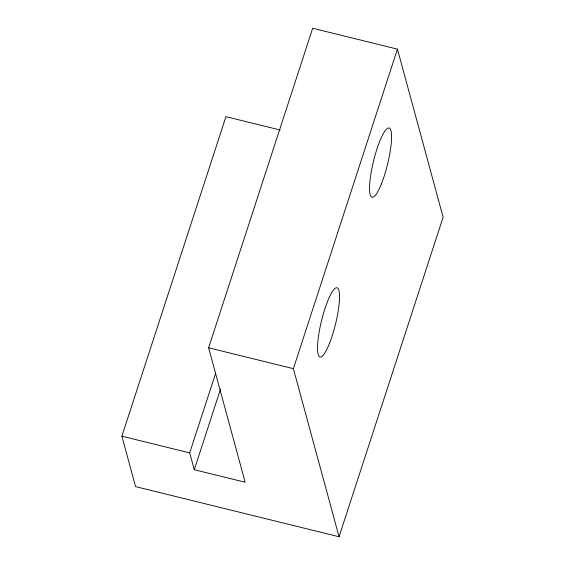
<?xml version="1.0" encoding="UTF-8"?>
<svg xmlns="http://www.w3.org/2000/svg" width="565" height="565" viewBox="0 0 565 565"><rect width="100%" height="100%" fill="white"/><g stroke="black" fill="none" stroke-linecap="round" stroke-linejoin="round"><path stroke-width="0.85" d="M215.653 373.225L189.706 452.904L194.275 469.713L245.146 482.242L208.612 347.786L312.671 28.25L397.449 49.141L443.115 217.214L339.057 536.75L135.586 486.613L121.885 436.187L225.944 116.658L280.205 130.028M194.275 469.713L220.498 389.2M339.057 536.75L293.39 368.677L397.449 49.141M208.612 347.786L293.39 368.677M121.885 436.187L189.706 452.904M329.374 343.661A35.659 7.197 -76.2 0 0 337.644 288.058A35.659 7.197 -76.2 0 0 318.596 335.49A35.659 7.197 -76.2 0 0 329.374 343.661M381.403 183.9A35.659 7.197 -76.2 0 0 389.673 128.297A35.659 7.197 -76.2 0 0 370.626 175.729A35.659 7.197 -76.2 0 0 381.403 183.9"/></g></svg>
